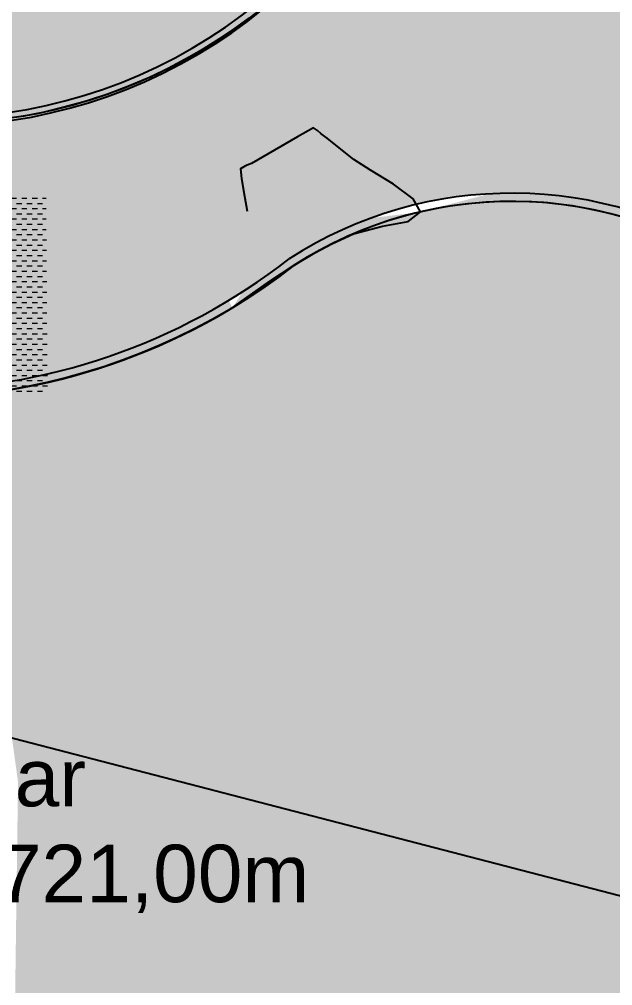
# Model space of a CAD drawing. Header units: millimetres. Extents: x 340454 to 342791, y 6993867 to 6995092.
# Drawn here: x 340764.75 to 340771.98, y 6994448.86 to 6994460.63 of the extents above; entities that cross this region are included whole.
import ezdxf

# ---------------------------------------------------------------- set-up
doc = ezdxf.new("R2010")
doc.units = ezdxf.units.MM
doc.header["$LTSCALE"] = 10
doc.linetypes.add('DASHDOT', pattern=[25.4, 12.7, -6.35, 0, -6.35])
for name, color, linetype in [('A-MODELAGEM', 7, 'Continuous'), ('ANGICO', 7, 'Continuous'), ('F-HZ-CORREDOR-FEAT', 2, 'Continuous'), ('Lotes', 7, 'Continuous'), ('T-HM-CURVA_INTERMEDIARIA', 45, 'Continuous'), ('TEXTOS', 7, 'Continuous'), ('TRAMA', 7, 'Continuous'), ('U-SC-SECAO_TIPO', 251, 'Continuous')]:
    doc.layers.add(name, color=color, linetype=linetype)
doc.styles.add('T7', font='arial.ttf')
pattern_1 = [(0, (340635.80377947, 6994418.669295673), (0.4, 0.2), [0.2, -0.2, 0, -0.2, 0, -0.2])]

msp = doc.modelspace()

# ---------------------------------------------------------------- hatches: boundary and pattern name
at = {"layer": 'ANGICO', "lineweight": 20, "transparency": 33554687}
h = msp.add_hatch(dxfattribs=at)
h.set_pattern_fill('DASH', color=253, scale=0.02, double=1)
h.set_pattern_definition([(0, (337861.4994795502, 6993610.78793008), (0.0635, 0.0635), [0.0635, -0.0635])])
h.paths.add_polyline_path([(340761.8032749075, 6994456.064558112), (340765.0962619397, 6994456.08888972), (340765.0783585144, 6994458.5119005), (340761.7853714822, 6994458.487568893)])
at = {"layer": 'Lotes', "transparency": 33554687}
h = msp.add_hatch(dxfattribs=at)
h.set_pattern_fill('ANGLE', color=253)
h.set_pattern_definition([(0, (340079.2436464619, 6993734.322907232), (0, 6.985), [5.08, -1.905]), (90, (340079.2436464619, 6993734.322907232), (-6.985, 4.277078946022131e-16), [5.08, -1.905])])
h.paths.add_polyline_path([(340772.2645470001, 6994460.692879694, 0.429457861469481), (340772.1924790831, 6994460.979065953, 0.1288994825735292), (340772.1630434847, 6994460.986782633), (340771.5072878465, 6994460.986782633, 0.5445481161467984), (340771.416519075, 6994460.820157324), (340771.5943679622, 6994460.624181016, 0.1142737734068888), (340771.9543430342, 6994460.504425089, 0.2299279384421891), (340772.2409841037, 6994460.658384628)])
h.paths.add_polyline_path([(340772.3755556624, 6994461.431860555, 0.2299279384421825), (340772.1435303371, 6994461.510463484), (340772.1124400605, 6994461.50570153, 0.4294578613339519), (340771.9920021668, 6994461.318970973, 0.1288994829678808), (340772.0028834047, 6994461.298808265), (340772.3398852049, 6994460.937977365, 0.5445481161467889), (340772.4782184409, 6994460.973662687), (340772.4946558326, 6994461.172239314, 0.1142737734068885)])
at = {"layer": 'TRAMA'}
h = msp.add_hatch(dxfattribs=at)
h.set_pattern_fill('MUDST', color=253, scale=0.8)
h.set_pattern_definition(pattern_1)
edge = h.paths.add_edge_path()
edge.add_line((340775.2415900321, 6994463.544010231), (340773.926956835, 6994467.451392227))
edge.add_line((340773.926956835, 6994467.451392227), (340773.9634744253, 6994470.080658616))
edge.add_line((340773.9634744253, 6994470.080658616), (340774.8764141432, 6994473.184653659))
edge.add_line((340774.8764141432, 6994473.184653659), (340775.2781076196, 6994475.850437636))
edge.add_line((340775.2781076196, 6994475.850437636), (340772.3567005207, 6994478.479704026))
edge.add_line((340772.3567005207, 6994478.479704026), (340772.1113163687, 6994478.56879254))
edge.add_arc((340767.3695685561, 6994475.545401261), 5.62361690937754, -34.95139549330008, 32.522038567593995, ccw=False)
edge.add_arc((340777.8891214546, 6994467.081107953), 7.900370997729873, 138.4255521696535, 185.7549853842249)
edge.add_arc((340763.7674326897, 6994465.308064565), 6.337497923340344, 8.402893336363604, 8.903292699112399, ccw=False)
edge.add_arc((340763.7122437732, 6994465.674823641), 6.349340429803295, -132.91346437279537, 5.054143466917878, ccw=False)
edge.add_line((340759.3890223452, 6994461.024675216), (340758.6532879491, 6994458.189724213))
edge.add_arc((340759.3498656192, 6994458.087026017), 0.7041074988444227, 171.6131574558095, 219.1842201996361)
edge.add_arc((340763.377193621, 6994463.712554177), 7.600189761903664, 233.0076796841595, 307.83901238882)
edge.add_arc((340770.751698473, 6994453.50958394), 5.000291640619234, -10.29082750913659, 122.84783326294561, ccw=False)
edge.add_arc((340781.3975773245, 6994453.004215658), 5.739147931130092, 183.8755596439495, 221.0511416022535)
edge.add_arc((340774.7480246409, 6994446.18660715), 3.831837472670708, -82.83534843441782, 52.709844923004084, ccw=False)
edge.add_line((340775.2259357328, 6994442.384689291), (340779.3156788801, 6994440.222130106))
edge.add_line((340779.3156788801, 6994440.222130106), (340785.1272172448, 6994436.453261166))
edge.add_line((340785.1272172448, 6994436.453261166), (340786.6922318046, 6994435.438325981))
edge.add_line((340786.6922318046, 6994435.438325981), (340788.1894529429, 6994434.050657608))
edge.add_line((340788.1894529429, 6994434.050657608), (340789.8327444349, 6994433.59418775))
edge.add_line((340789.8327444349, 6994433.59418775), (340792.4254932362, 6994434.3975747))
edge.add_line((340792.4254932362, 6994434.3975747), (340794.8356540943, 6994432.973388739))
edge.add_line((340794.8356540943, 6994432.973388739), (340795.3492992758, 6994431.340994197))
edge.add_line((340795.3492992758, 6994431.340994197), (340796.2246580883, 6994427.22678487))
edge.add_line((340796.2246580883, 6994427.226784871), (340803.3063628259, 6994425.217001162))
edge.add_line((340803.3063628259, 6994425.217001162), (340814.8207168676, 6994465.865040171))
edge.add_arc((340823.0024518378, 6994471.620362343), 10.00322550096473, 142.1474801481181, 215.1239111554315, ccw=False)
edge.add_line((340815.1039763781, 6994477.758652482), (340815.4399930966, 6994514.817981791))
edge.add_arc((340798.3779635882, 6994522.633541154), 18.76688091038982, 303.10439731711165, 335.38902857192556, ccw=False)
edge.add_line((340808.6278006035, 6994506.912960367), (340808.0057075338, 6994472.384672696))
edge.add_line((340808.0057075338, 6994472.384672696), (340798.512794486, 6994433.373198987))
edge.add_line((340798.512794486, 6994433.373198987), (340797.6268719293, 6994433.818692997))
edge.add_line((340797.6268719293, 6994433.818692997), (340792.7700326273, 6994436.119301088))
edge.add_line((340792.7700326273, 6994436.119301088), (340790.9441531894, 6994439.588472017))
edge.add_line((340790.9441531894, 6994439.588472017), (340792.185751206, 6994442.546396706))
edge.add_line((340792.185751206, 6994442.546396706), (340790.9441531894, 6994444.700934443))
edge.add_line((340790.9441531894, 6994444.700934443), (340790.2868365913, 6994446.745919412))
edge.add_line((340790.2868365913, 6994446.745919412), (340790.7250476561, 6994449.995984809))
edge.add_line((340790.7250476561, 6994449.995984809), (340789.2643441081, 6994450.397678287))
edge.add_line((340789.2643441081, 6994450.397678287), (340786.1968666546, 6994450.069019986))
edge.add_line((340786.1968666546, 6994450.069019986), (340784.3709872158, 6994449.66732651))
edge.add_line((340784.3709872158, 6994449.66732651), (340784.9187510477, 6994447.731894307))
edge.add_line((340784.9187510477, 6994447.731894307), (340783.7867057964, 6994445.577356572))
edge.add_line((340783.7867057964, 6994445.577356572), (340782.1434143034, 6994445.321733451))
edge.add_line((340782.1434143034, 6994445.321733451), (340778.1629971291, 6994448.170105372))
edge.add_line((340778.1629971291, 6994448.170105372), (340777.8708564208, 6994452.26007531))
edge.add_line((340777.8708564208, 6994452.26007531), (340777.1770222343, 6994455.254517589))
edge.add_line((340777.1770222343, 6994455.254517589), (340776.4466704594, 6994460.038321714))
edge.add_line((340776.4466704594, 6994460.038321714), (340775.2415900321, 6994463.544010231))
h = msp.add_hatch(dxfattribs=at)
h.set_pattern_fill('MUDST', color=253, scale=0.8)
h.set_pattern_definition(pattern_1)
edge = h.paths.add_edge_path()
edge.add_arc((340775.0185271135, 6994431.676788207), 64.70968634750866, 154.4122329418102, 158.6203761420767)
edge.add_line((340714.7618042869, 6994455.266422825), (340748.2706992771, 6994448.085894198))
edge.add_line((340748.2706992771, 6994448.085894198), (340771.8655083696, 6994443.661913433))
edge.add_arc((340774.7480246426, 6994446.18660715), 3.831837474087171, 208.005309104153, 221.2139672641665, ccw=False)
edge.add_arc((340767.3189801726, 6994441.467442824), 4.989507939955148, 35.81785756267409, 101.4614738753286)
edge.add_arc((340762.8137634885, 6994458.136467739), 12.29193562196062, 226.0177373878196, 286.6101836092544, ccw=False)
edge.add_line((340754.2778052224, 6994449.291746273), (340716.6552588906, 6994459.624461269))

# ---------------------------------------------------------------- linework, layer by layer
at = {"layer": 'A-MODELAGEM', "color": 161, "linetype": 'Continuous', "lineweight": -3}
for points in [[(340760.7437697515, 6994464.264219765), (340766.1669253896, 6994460.605994205), (340765.9146139678, 6994461.461025992)], [(340760.7437697515, 6994464.264219765), (340766.0930307816, 6994459.817012115), (340766.1669253896, 6994460.605994205)], [(340760.7437697515, 6994464.264219765), (340764.5351115083, 6994459.410713777), (340765.3270109381, 6994459.564246317)], [(340760.7437697515, 6994464.264219765), (340765.3270109381, 6994459.564246317), (340766.0930307816, 6994459.817012115)], [(340765.7594457435, 6994461.986859358), (340765.9146139678, 6994461.461025992), (340767.4985249345, 6994460.602363621)], [(340768.1151254873, 6994461.122105599), (340765.7594457435, 6994461.986859358), (340767.4985249345, 6994460.602363621)], [(340767.4985249345, 6994460.602363621), (340765.9146139678, 6994461.461025992), (340766.1669253896, 6994460.605994205)], [(340768.9460865841, 6994460.254728951), (340768.1151254873, 6994461.122105599), (340767.4985249345, 6994460.602363621)], [(340768.9460865841, 6994460.254728951), (340769.4113284568, 6994461.155812941), (340768.1151254873, 6994461.122105599)], [(340766.1669253896, 6994460.605994205), (340766.0930307816, 6994459.817012115), (340766.3618268128, 6994459.945513157)], [(340766.8207897402, 6994460.164925676), (340766.1669253896, 6994460.605994205), (340766.3618268128, 6994459.945513157)], [(340767.4985249345, 6994460.602363621), (340766.1669253896, 6994460.605994205), (340766.8207897402, 6994460.164925676)], [(340768.3728441545, 6994459.420117572), (340767.4985249345, 6994460.602363621), (340766.8207897402, 6994460.164925676)], [(340768.7143901617, 6994459.917380587), (340768.9460865841, 6994460.254728951), (340767.4985249345, 6994460.602363621)], [(340768.7143901617, 6994459.917380587), (340767.4985249345, 6994460.602363621), (340768.3728441545, 6994459.420117572)], [(340766.486194553, 6994459.52405633), (340766.8207897402, 6994460.164925676), (340766.3618268128, 6994459.945513157)], [(340767.6730185127, 6994458.639725245), (340766.8207897402, 6994460.164925676), (340766.486194553, 6994459.52405633)], [(340767.6730185127, 6994458.639725245), (340767.6730261554, 6994458.639731809), (340766.8207897402, 6994460.164925676)], [(340768.3728391887, 6994459.420112011), (340766.8207897402, 6994460.164925676), (340767.7002239009, 6994458.663533571)], [(340768.3728441545, 6994459.420117572), (340766.8207897402, 6994460.164925676), (340768.3728391887, 6994459.420112011)], [(340767.6730261554, 6994458.639731809), (340767.7002239009, 6994458.663533571), (340766.8207897402, 6994460.164925676)], [(340766.486194553, 6994459.52405633), (340766.3618268128, 6994459.945513157), (340766.0930307816, 6994459.817012115)], [(340766.5229022623, 6994456.683831189), (340766.0930307816, 6994459.817012115), (340765.3270109381, 6994459.564246317)], [(340766.5229022623, 6994456.683831189), (340766.935996562, 6994457.999769348), (340766.0930307816, 6994459.817012115)], [(340766.5400425473, 6994459.341576494), (340766.486194553, 6994459.52405633), (340766.0930307816, 6994459.817012115)], [(340765.6531188316, 6994456.355995641), (340765.3270109381, 6994459.564246317), (340764.5351115083, 6994459.410713777)], [(340766.5229022623, 6994456.683831189), (340765.3270109381, 6994459.564246317), (340765.6531188316, 6994456.355995641)], [(340765.0259548831, 6994456.190609119), (340764.5351115083, 6994459.410713777), (340763.7933726227, 6994459.359253783)], [(340765.6531188316, 6994456.355995641), (340764.5351115083, 6994459.410713777), (340765.0259548831, 6994456.190609119)], [(340767.6730193461, 6994458.639722293), (340767.6730185127, 6994458.639725245), (340766.486194553, 6994459.52405633)], [(340767.6730193461, 6994458.639722293), (340766.486194553, 6994459.52405633), (340766.5400425473, 6994459.341576494)], [(340765.0259548831, 6994456.190609119), (340763.7933726227, 6994459.359253783), (340764.0868976851, 6994456.04496571)], [(340767.876105092, 6994457.920558581), (340767.6730193461, 6994458.639722293), (340766.5400425473, 6994459.341576494)], [(340770.8081884722, 6994458.573047929), (340771.3229256748, 6994458.571282484), (340771.3229264413, 6994458.571289271)], [(340771.3229256748, 6994458.571282484), (340771.32294129, 6994458.571281156), (340771.3229264413, 6994458.571289271)], [(340771.32294129, 6994458.571281156), (340771.9079893348, 6994458.569290342), (340771.3229264413, 6994458.571289271)], [(340771.32294129, 6994458.571281156), (340771.907985399, 6994458.569273124), (340771.9079893348, 6994458.569290342)], [(340771.907985399, 6994458.569273124), (340771.9080135623, 6994458.569267412), (340771.9079893348, 6994458.569290342)], [(340771.9080135623, 6994458.569267412), (340772.462969669, 6994458.417750308), (340771.9079893348, 6994458.569290342)], [(340771.9080135623, 6994458.569267412), (340772.4629605472, 6994458.41772415), (340772.462969669, 6994458.417750308)], [(340769.637790496, 6994458.281855376), (340768.7585187984, 6994458.170270763), (340768.8247180898, 6994458.01544329)], [(340769.637790496, 6994458.281855376), (340768.8247180898, 6994458.01544329), (340769.685954089, 6994458.243896482)], [(340769.685954089, 6994458.243896482), (340768.8247180898, 6994458.01544329), (340769.9278578097, 6994458.053246291)], [(340767.9069322795, 6994457.932978775), (340768.1008359455, 6994457.631425535), (340768.7585179709, 6994458.170270533)], [(340768.7585187984, 6994458.170270763), (340768.7585179709, 6994458.170270533), (340768.1008359455, 6994457.631425535)], [(340768.7585187984, 6994458.170270763), (340768.1008359455, 6994457.631425535), (340768.8247180898, 6994458.01544329)], [(340767.2172896658, 6994457.046524569), (340766.935996562, 6994457.999769348), (340766.5229022623, 6994456.683831189)], [(340767.3467999449, 6994457.114170556), (340766.935996562, 6994457.999769348), (340767.2172896658, 6994457.046524569)], [(340768.8247180898, 6994458.01544329), (340768.1008359455, 6994457.631425535), (340775.576857376, 6994452.654779334)], [(340769.9278578097, 6994458.053246291), (340768.8247180898, 6994458.01544329), (340775.576857376, 6994452.654779334)], [(340769.9278578097, 6994458.053246291), (340775.576857376, 6994452.654779334), (340774.5467150282, 6994454.413012885)], [(340767.876105092, 6994457.920558581), (340767.3467999449, 6994457.114170556), (340768.1008359455, 6994457.631425535)], [(340767.876105092, 6994457.920558581), (340768.1008359455, 6994457.631425535), (340767.9069322795, 6994457.932978775)], [(340775.5731623061, 6994452.634172793), (340768.1008359455, 6994457.631425535), (340767.3467999449, 6994457.114170556)], [(340775.576857376, 6994452.654779334), (340768.1008359455, 6994457.631425535), (340775.5731623061, 6994452.634172793)], [(340767.3467999449, 6994457.114170556), (340767.2172896658, 6994457.046524569), (340767.4299981483, 6994456.325699041)], [(340775.5731623061, 6994452.634172793), (340767.3467999449, 6994457.114170556), (340767.4299981483, 6994456.325699041)], [(340767.2172896658, 6994457.046524569), (340766.5229022623, 6994456.683831189), (340767.4299981483, 6994456.325699041)], [(340766.5229022623, 6994456.683831189), (340765.6531188316, 6994456.355995641), (340766.9360137096, 6994450.36599638)], [(340766.5229022623, 6994456.683831189), (340766.9360137096, 6994450.36599638), (340767.310883373, 6994450.199676536)], [(340766.5229022623, 6994456.683831189), (340767.310883373, 6994450.199676536), (340767.7975708265, 6994449.983746069)], [(340767.4299981483, 6994456.325699041), (340766.5229022623, 6994456.683831189), (340767.7975708265, 6994449.983746069)], [(340765.6531188316, 6994456.355995641), (340765.0259548831, 6994456.190609119), (340766.1619220263, 6994450.70944057)], [(340765.6531188316, 6994456.355995641), (340766.1619220263, 6994450.70944057), (340766.4611180676, 6994450.576695129)], [(340765.6531188316, 6994456.355995641), (340766.4611180676, 6994450.576695129), (340766.9360137096, 6994450.36599638)], [(340767.4299981483, 6994456.325699041), (340767.7975708265, 6994449.983746069), (340768.1140045549, 6994449.843352718)], [(340767.4299981483, 6994456.325699041), (340768.1140045549, 6994449.843352718), (340769.528, 6994449.216000001)], [(340767.4299981483, 6994456.325699041), (340769.528, 6994449.216000001), (340771.5410131842, 6994449.10648374)], [(340775.5731623061, 6994452.634172793), (340767.4299981483, 6994456.325699041), (340771.5410131842, 6994449.10648374)], [(340765.0259548831, 6994456.190609119), (340764.0868976851, 6994456.04496571), (340765.2211139897, 6994451.126852436)], [(340765.0259548831, 6994456.190609119), (340765.2211139897, 6994451.126852436), (340765.7166941186, 6994450.906976523)], [(340765.0259548831, 6994456.190609119), (340765.7166941186, 6994450.906976523), (340766.1619220263, 6994450.70944057)], [(340764.0868976851, 6994456.04496571), (340764.7374129789, 6994451.341457896), (340765.1673860088, 6994451.150690133)], [(340764.0868976851, 6994456.04496571), (340765.1673860088, 6994451.150690133), (340765.2211139897, 6994451.126852436)], [(340775.5731623061, 6994452.634172793), (340771.5410131842, 6994449.10648374), (340771.857749971, 6994449.089251946)], [(340775.5731623061, 6994452.634172793), (340771.857749971, 6994449.089251946), (340775.6362957154, 6994452.066302328)], [(340775.6362957154, 6994452.066302328), (340771.857749971, 6994449.089251946), (340772.3222477958, 6994449.063981338)], [(340764.7374129789, 6994451.341457896), (340764.6663459222, 6994446.093814339), (340765.4434506863, 6994446.236498942)], [(340765.1673860088, 6994451.150690133), (340764.7374129789, 6994451.341457896), (340765.4434506863, 6994446.236498942)], [(340765.2211139897, 6994451.126852436), (340765.1673860088, 6994451.150690133), (340766.2100480848, 6994446.427755676)], [(340765.1673860088, 6994451.150690133), (340765.4434506863, 6994446.236498942), (340766.2100480848, 6994446.427755676)], [(340765.7166941186, 6994450.906976523), (340765.2211139897, 6994451.126852436), (340766.2989342664, 6994446.453279866)], [(340765.2211139897, 6994451.126852436), (340766.2100480848, 6994446.427755676), (340766.2989342664, 6994446.453279866)], [(340766.1619220263, 6994450.70944057), (340765.7166941186, 6994450.906976523), (340766.2989342664, 6994446.453279866)], [(340766.4611180676, 6994450.576695129), (340766.1619220263, 6994450.70944057), (340767.0243455682, 6994446.548150499)], [(340766.1619220263, 6994450.70944057), (340766.2989342664, 6994446.453279866), (340767.0243455682, 6994446.548150499)], [(340766.9360137096, 6994450.36599638), (340766.4611180676, 6994450.576695129), (340767.0243455682, 6994446.548150499)], [(340767.310883373, 6994450.199676536), (340766.9360137096, 6994450.36599638), (340767.7558639816, 6994446.538011244)], [(340766.9360137096, 6994450.36599638), (340767.0243455682, 6994446.548150499), (340767.7558639816, 6994446.538011244)], [(340767.7975708265, 6994449.983746069), (340767.310883373, 6994450.199676536), (340767.7558639816, 6994446.538011244)], [(340767.7975708265, 6994449.983746069), (340767.7558639816, 6994446.538011244), (340768.4748195243, 6994446.423899965)], [(340768.1140045549, 6994449.843352718), (340767.7975708265, 6994449.983746069), (340768.4748195243, 6994446.423899965)], [(340769.528, 6994449.216000001), (340768.1140045549, 6994449.843352718), (340769.6940200982, 6994447.490566993)], [(340768.1140045549, 6994449.843352718), (340768.4748195243, 6994446.423899965), (340769.6940200982, 6994447.490566993)], [(340771.5410131842, 6994449.10648374), (340769.528, 6994449.216000001), (340770.8944117965, 6994448.540778314)], [(340770.8944117965, 6994448.540778314), (340769.528, 6994449.216000001), (340769.6940200982, 6994447.490566993)], [(340771.5410131842, 6994449.10648374), (340770.8944117965, 6994448.540778314), (340771.0586218355, 6994448.459632806)], [(340771.857749971, 6994449.089251946), (340771.5410131842, 6994449.10648374), (340771.0586218355, 6994448.459632806)], [(340771.857749971, 6994449.089251946), (340771.0586218355, 6994448.459632806), (340771.4446085467, 6994448.268894846)], [(340772.3222477958, 6994449.063981338), (340771.857749971, 6994449.089251946), (340771.4446085467, 6994448.268894846)], [(340772.3222477958, 6994449.063981338), (340771.4446085467, 6994448.268894846), (340771.6217990392, 6994448.181334958)], [(340772.6934995121, 6994449.043783707), (340772.3222477958, 6994449.063981338), (340771.6217990392, 6994448.181334958)], [(340772.6934995121, 6994449.043783707), (340771.6217990392, 6994448.181334958), (340772.0287789175, 6994447.980223082)]]:
    msp.add_solid(points, dxfattribs=at)
at = {"layer": 'A-MODELAGEM', "color": 11, "linetype": 'Continuous', "lineweight": -3}
for points in [[(340768.372853261, 6994459.420105258), (340768.7143901617, 6994459.917380587), (340768.3728441545, 6994459.420117572)], [(340767.7002362204, 6994458.663512539), (340768.3728391887, 6994459.420112011), (340767.7002239009, 6994458.663533571)], [(340767.7002362204, 6994458.663512539), (340768.372853261, 6994459.420105258), (340768.3728391887, 6994459.420112011)], [(340768.372853261, 6994459.420105258), (340768.3728441545, 6994459.420117572), (340768.3728391887, 6994459.420112011)], [(340767.6730378921, 6994458.639710804), (340767.6730261554, 6994458.639731809), (340767.6730185127, 6994458.639725245)], [(340767.6730378921, 6994458.639710804), (340767.6730185127, 6994458.639725245), (340767.6730193461, 6994458.639722293)], [(340767.6730378921, 6994458.639710804), (340767.6730193461, 6994458.639722293), (340767.876105092, 6994457.920558581)], [(340767.7002362204, 6994458.663512539), (340767.7002239009, 6994458.663533571), (340767.6730261554, 6994458.639731809)], [(340767.7002362204, 6994458.663512539), (340767.6730261554, 6994458.639731809), (340767.6730378921, 6994458.639710804)], [(340767.6730378921, 6994458.639710804), (340767.876105092, 6994457.920558581), (340767.9069322795, 6994457.932978775)], [(340770.7521050195, 6994458.410046914), (340770.7521303557, 6994458.573239457), (340770.1858353603, 6994458.425161341)], [(340771.3012244336, 6994458.379099208), (340770.7521303557, 6994458.573239457), (340770.7521050195, 6994458.410046914)], [(340771.3012244336, 6994458.379099208), (340770.8081884722, 6994458.573047929), (340770.7521303557, 6994458.573239457)], [(340771.3012244336, 6994458.379099208), (340771.3229256748, 6994458.571282484), (340770.8081884722, 6994458.573047929)], [(340771.8434179179, 6994458.286816397), (340771.3229256748, 6994458.571282484), (340771.3012244336, 6994458.379099208)], [(340771.8434179179, 6994458.286816397), (340771.32294129, 6994458.571281156), (340771.3229256748, 6994458.571282484)], [(340771.8434179179, 6994458.286816397), (340771.907985399, 6994458.569273124), (340771.32294129, 6994458.571281156)], [(340772.364983958, 6994458.136763078), (340771.907985399, 6994458.569273124), (340771.8434179179, 6994458.286816397)], [(340772.364983958, 6994458.136763078), (340771.9080135623, 6994458.569267412), (340771.907985399, 6994458.569273124)], [(340772.364983958, 6994458.136763078), (340772.4629605472, 6994458.41772415), (340771.9080135623, 6994458.569267412)], [(340770.1912680725, 6994458.377937084), (340770.1858353603, 6994458.425161341), (340769.637790496, 6994458.281855376)], [(340770.1912680725, 6994458.377937084), (340769.637790496, 6994458.281855376), (340769.685954089, 6994458.243896482)], [(340772.364983958, 6994458.136763078), (340770.1912680725, 6994458.377937084), (340769.685954089, 6994458.243896482)], [(340770.7521050195, 6994458.410046914), (340770.1858353603, 6994458.425161341), (340770.1912680725, 6994458.377937084)], [(340771.3012244336, 6994458.379099208), (340770.7521050195, 6994458.410046914), (340770.1912680725, 6994458.377937084)], [(340772.364983958, 6994458.136763078), (340771.3012244336, 6994458.379099208), (340770.1912680725, 6994458.377937084)], [(340772.364983958, 6994458.136763078), (340771.8434179179, 6994458.286816397), (340771.3012244336, 6994458.379099208)], [(340768.7585186567, 6994458.170271095), (340768.7585187984, 6994458.170270763), (340769.637790496, 6994458.281855376)], [(340772.364983958, 6994458.136763078), (340769.685954089, 6994458.243896482), (340769.9278578097, 6994458.053246291)], [(340768.7585186567, 6994458.170271095), (340767.9069322795, 6994457.932978775), (340768.7585179709, 6994458.170270533)], [(340772.364983958, 6994458.136763078), (340769.9278578097, 6994458.053246291), (340774.5467150282, 6994454.413012885)]]:
    msp.add_solid(points, dxfattribs=at)
at = {"layer": 'F-HZ-CORREDOR-FEAT', "color": 2, "linetype": 'Continuous', "lineweight": -3}
for points in [[(340764.7527551287, 6994459.442545717, 722), (340764.9691645956, 6994459.481902552, 722), (340765.1840798209, 6994459.528736982, 722), (340765.3972425119, 6994459.582992719, 722), (340765.6083964824, 6994459.644604557, 722), (340765.8172879602, 6994459.713498449, 722), (340766.0236658923, 6994459.789591596, 722), (340766.2272822466, 6994459.872792546, 722), (340766.42789231, 6994459.963001305, 722), (340766.6252549823, 6994460.060109459, 722), (340766.8191330662, 6994460.164000298, 722), (340767.0092935524, 6994460.274548963, 722), (340767.1955078994, 6994460.391622593, 722), (340767.3775523084, 6994460.515080485, 722), (340767.5552079921, 6994460.644774262, 722)], [(340772.1473137313, 6994458.207016005, 721), (340771.9590432075, 6994458.25890457, 721), (340771.7688548182, 6994458.303250819, 721), (340771.5770505887, 6994458.33998433, 721), (340771.3839351103, 6994458.369046768, 721), (340771.1898150567, 6994458.390391981, 721), (340770.9949986971, 6994458.403986072, 721), (340770.7997954062, 6994458.409807454, 721), (340770.6045151731, 6994458.40784688, 721), (340770.4094681093, 6994458.398107466, 721), (340770.2149639558, 6994458.380604679, 721), (340770.0213115918, 6994458.355366311, 721), (340769.8288185435, 6994458.322432443, 721), (340769.637790496, 6994458.281855376, 721), (340769.4571702179, 6994458.236073545, 721), (340769.2784209117, 6994458.183458468, 721), (340769.101800993, 6994458.124086208, 721), (340768.9275657992, 6994458.0580426, 721), (340768.7559672201, 6994457.985423123, 721), (340768.5872533336, 6994457.90633276, 721), (340768.4216680474, 6994457.820885854, 721), (340768.2594507461, 6994457.729205932, 721), (340768.1008359455, 6994457.631425535, 721), (340767.9090748485, 6994457.487118827, 721), (340767.7129059381, 6994457.348863618, 721), (340767.5125201133, 6994457.216794448, 721), (340767.3081123768, 6994457.091039839, 721), (340767.0998816449, 6994456.971722168, 721), (340766.8880305546, 6994456.858957546, 721), (340766.6727652657, 6994456.752855709, 721), (340766.4542952605, 6994456.653519909, 721), (340766.2328331401, 6994456.561046812, 721), (340766.0085944172, 6994456.475526408, 721), (340765.7817973065, 6994456.39704192, 721), (340765.5526625123, 6994456.325669723, 721), (340765.3214130141, 6994456.261479272, 721), (340765.0882738489, 6994456.204533034, 721), (340764.8534718928, 6994456.154886425, 721), (340764.61723564, 6994456.112587757, 721)]]:
    msp.add_polyline3d(points, dxfattribs=at)
at = {"layer": 'Lotes', "color": 253}
for centre, radius, start, end in [((340763.7122437731, 6994465.674823641), 6.349340429820664, 227.0865355948407, 5.027342600231971), ((340763.7122437731, 6994465.674823641), 6.249340429820665, 226.5903682030174, 5.027342600231971), ((340770.7516984731, 6994453.50958394), 5.000291640459139, 349.7091724754578, 122.847833281753), ((340770.7516984731, 6994453.50958394), 4.900291640459139, 349.7091724754578, 122.847833281753), ((340763.3771936213, 6994463.712554177), 7.600189761906966, 233.007679705905, 307.8390123986138), ((340763.3795803339, 6994463.705673874), 7.693292366010554, 232.7847059175971, 307.8564083557134), ((340762.8137634891, 6994458.136467739), 12.29193562213387, 226.0177373973818, 286.6101836016435)]:
    msp.add_arc(centre, radius, start, end, dxfattribs=at)
at = {"layer": 'T-HM-CURVA_INTERMEDIARIA', "color": 45, "linetype": 'Continuous', "lineweight": -3, "flags": 128}
for points, elevation in [([(340767.7288070391, 6994460.776542502), (340767.4985249345, 6994460.602363621), (340767.2644636627, 6994460.433267614), (340767.0713293582, 6994460.308608441), (340766.8207897402, 6994460.164925676), (340766.5671291562, 6994460.026871363), (340766.3597574937, 6994459.927734951), (340766.0930307816, 6994459.817012115), (340765.8239042201, 6994459.712257263), (340765.6056302894, 6994459.64023278), (340765.3270109381, 6994459.564246317), (340765.0405912944, 6994459.493873725), (340764.808766052, 6994459.449514946), (340764.5351115083, 6994459.410713777)], 722), ([(340767.3467999449, 6994457.114170556), (340767.3817043675, 6994457.138425299), (340767.4596712585, 6994457.193996937), (340767.5950502113, 6994457.291661861), (340767.8044493719, 6994457.43921489), (340768.1008359455, 6994457.631425535), (340768.3524765764, 6994457.783078852), (340768.5578376042, 6994457.894631327), (340768.8247180898, 6994458.01544329), (340769.1766094944, 6994458.107177646), (340769.4868014992, 6994458.163517922), (340769.637790496, 6994458.281855376), (340769.5492655745, 6994458.439029037), (340769.3099201608, 6994458.617942068), (340769.0315924333, 6994458.788732095), (340768.8261205703, 6994458.921536739), (340768.6487261025, 6994459.061370824), (340768.5005290914, 6994459.178200258), (340768.430450974, 6994459.233447107), (340768.3841915074, 6994459.274059312), (340768.337360295, 6994459.306818818), (340768.1394249284, 6994459.197096045), (340767.7832915411, 6994458.989642598), (340767.5790476436, 6994458.870408724), (340767.5081139317, 6994458.841513977), (340767.4479382097, 6994458.807437994), (340767.4596631579, 6994458.690469335), (340767.4958452217, 6994458.472479231), (340767.5262172418, 6994458.29269453)], 721)]:
    msp.add_lwpolyline(points, dxfattribs=dict(at, elevation=elevation))
at = {"layer": 'U-SC-SECAO_TIPO', "color": 251, "linetype": 'DASHDOT', "lineweight": -3}
msp.add_lwpolyline([(340695.7742959262, 6994469.764002468), (340756.5261146007, 6994453.990415256), (340779.6600897395, 6994447.983915659)], dxfattribs=at)

# ---------------------------------------------------------------- texts
at = {"layer": 'TEXTOS', "insert": (340761.8712363039, 6994451.743670227), "char_height": 0.7, "attachment_point": 1, "style": 'T7'}
msp.add_mtext_dynamic_manual_height_columns('Patamar \\PCota: 721,00m', width=7.409127150545828, gutter_width=250, heights=[0], dxfattribs=at)

doc.saveas('drawing.dxf')
